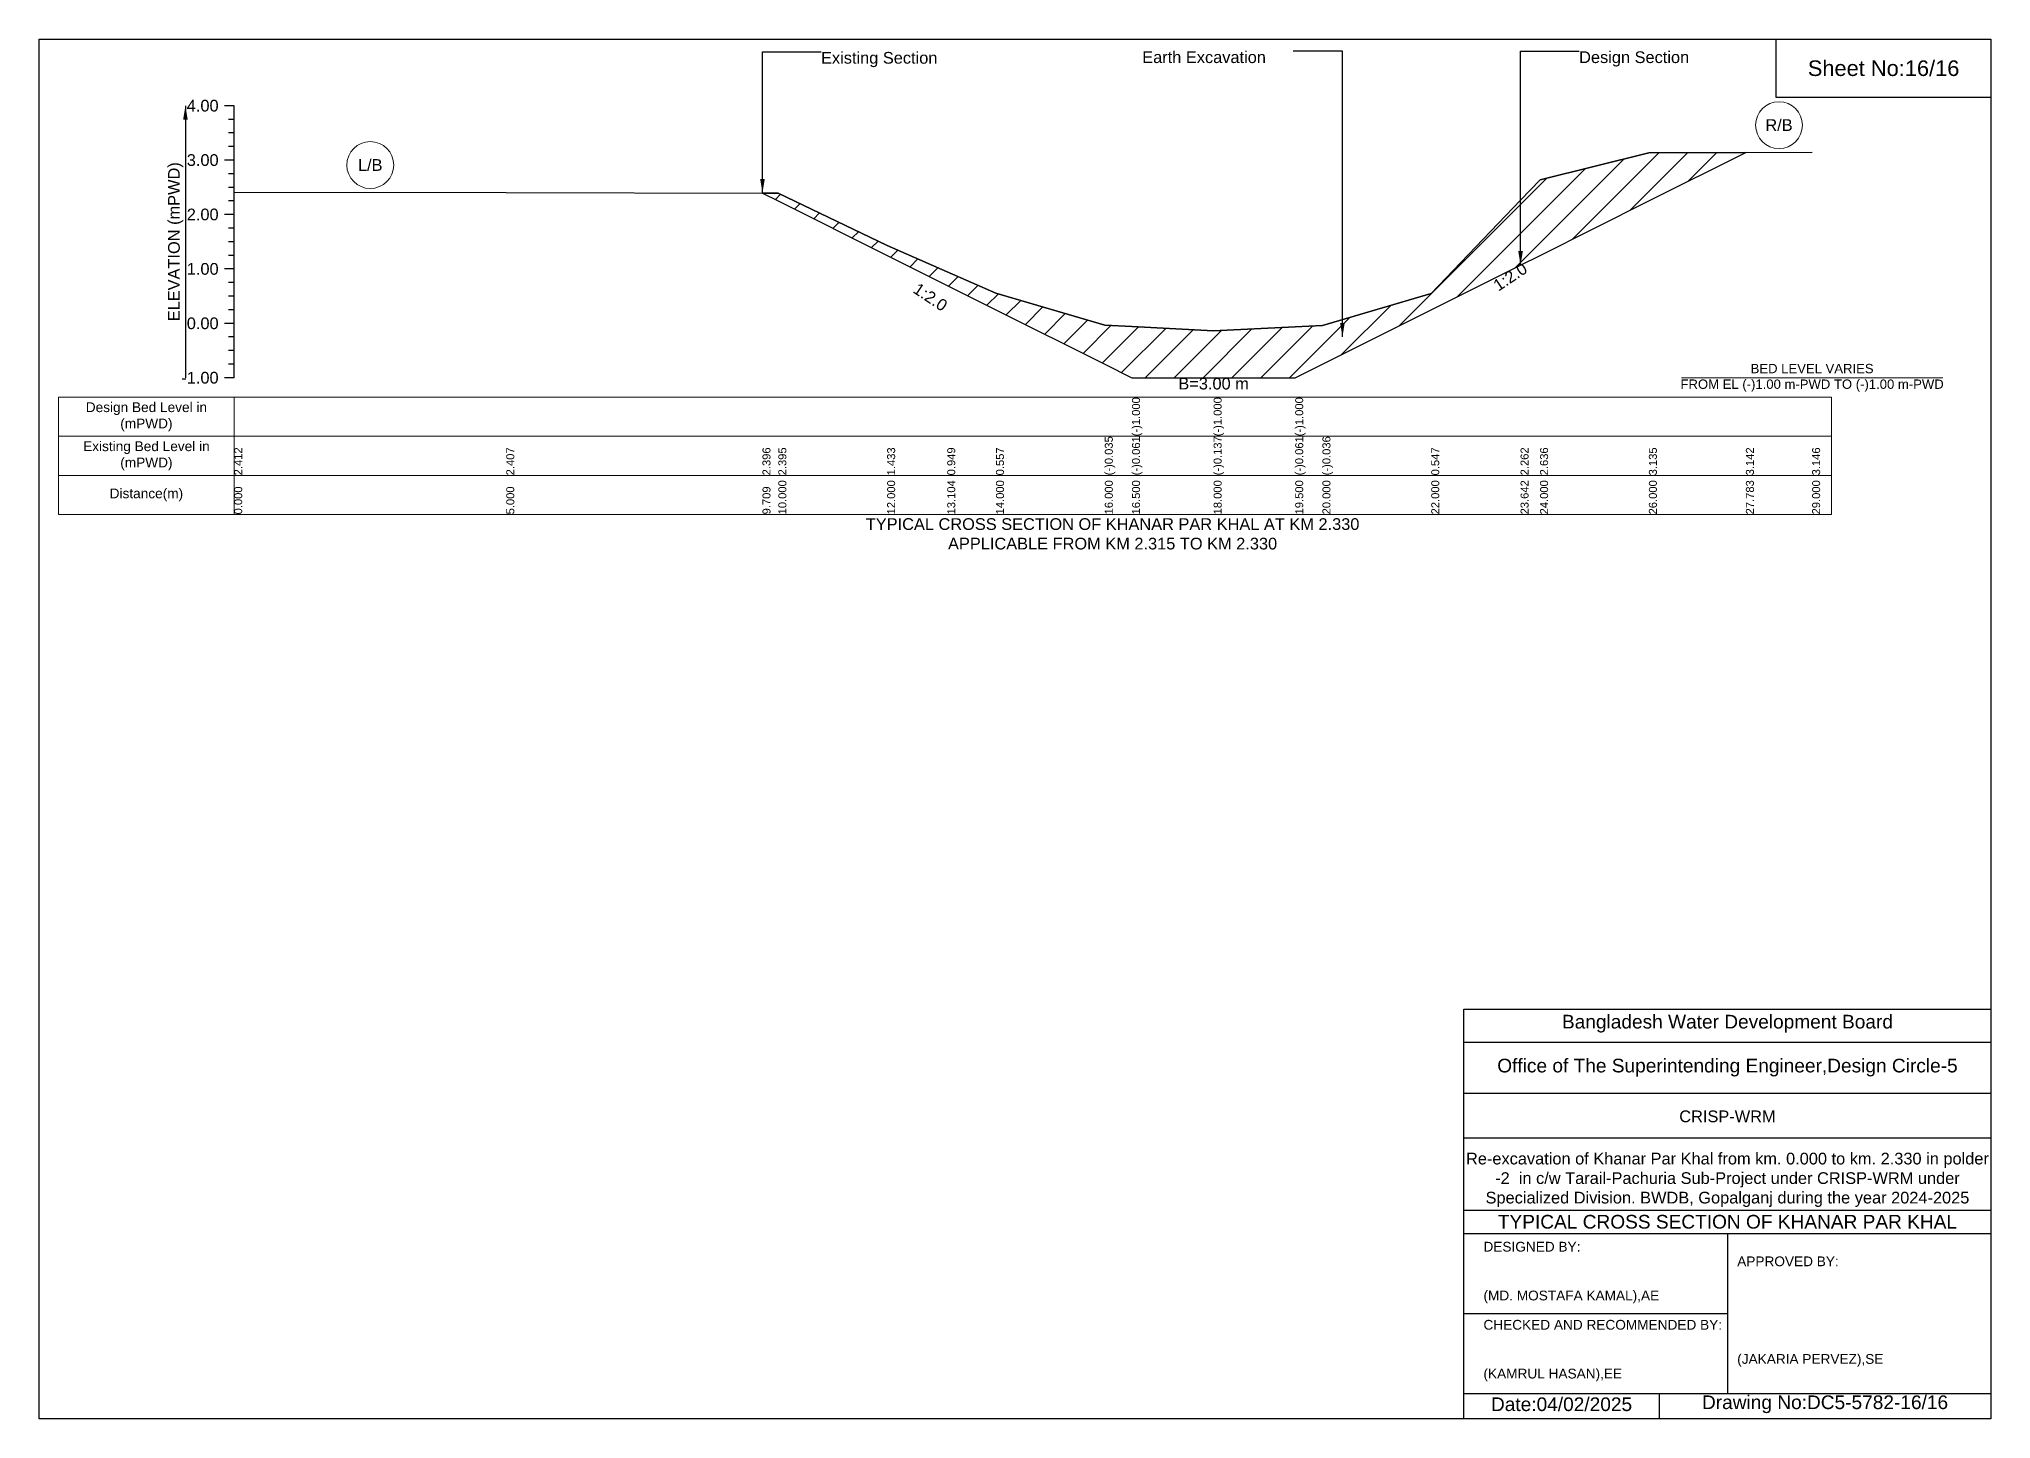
# Model space of a CAD drawing. Header units: inches. Extents: x 91000 to 268000, y -5656 to 7228.
# Drawn here: x 250000 to 258000, y -5656 to 0 of the extents above; entities that cross this region are included whole.
import ezdxf

# ---------------------------------------------------------------- set-up
doc = ezdxf.new("R2010")
doc.units = ezdxf.units.IN
doc.header["$LTSCALE"] = 7
doc.header["$MEASUREMENT"] = 0
for name, color, linetype, lineweight in [('Cross section Data Border', 7, 'Continuous', 9), ('Cross Section Labels', 7, 'Continuous', 9), ('Existing_Bed_Level for Xsection', 7, 'Continuous', 25)]:
    doc.layers.add(name, color=color, linetype=linetype, lineweight=lineweight)
doc.styles.get("Standard").update_dxf_attribs({"font": 'arial.ttf'})
doc.dimstyles.get("Standard").update_dxf_attribs({"dimtxt": 0.18, "dimasz": 0.18, "dimexe": 0.18, "dimexo": 0.0625, "dimgap": 0.09, "dimtad": 0, "dimtih": 1, "dimtoh": 1, "dimdec": 4, "dimzin": 0, "dimdsep": 46, "dimtxsty": 'Standard', "dimcen": 0.09, "dimadec": 0, "dimazin": 0, "dimtfac": 1, "dimtdec": 4, "dimtofl": 0, "dimtmove": 0, "dimatfit": 3, "dimfxl": 1, "dimtolj": 1, "dimtzin": 0, "dimarcsym": 0})

msp = doc.modelspace()

# ---------------------------------------------------------------- hatches: boundary and pattern name
at = {"layer": 'Existing_Bed_Level for Xsection'}
h = msp.add_hatch(dxfattribs=at)
h.set_pattern_fill('ANSI31', color=256, scale=669, style=0)
h.paths.add_polyline_path([(252965, -631.2), (253030, -663.7), (253476, -886.7), (253722.3, -1009.8), (253922, -1109.7), (254368, -1332.7), (254479.5, -1388.4), (254814, -1388.4), (255148.5, -1388.4), (255260, -1332.7), (255706, -1109.7), (256072.1, -926.7), (256152, -886.7), (256598, -663.7), (256995.6, -464.9), (256598, -466.3), (256152, -577.6), (256072.1, -661.1), (255706, -1043.5), (255260, -1173.5), (255148.5, -1179.1), (254814, -1196), (254479.5, -1178.9), (254368, -1173.3), (253922, -1041.2), (253722.3, -953.8), (253476, -845.9), (253030, -631.4)])

# ---------------------------------------------------------------- linework, layer by layer
for points in [[(250000, 0), (258000, 0), (258000, -5656), (250000, -5656)], [(257120, 0), (258000, 0), (258000, -240), (257120, -240)]]:
    msp.add_lwpolyline(points, close=True)
for points in [[(255840, -5656), (255840, -3976), (258000, -3976)], [(255840, -4112), (258000, -4112)], [(255840, -4320), (258000, -4320)], [(255840, -4504), (258000, -4504)], [(255840, -4800), (258000, -4800)], [(255840, -4896), (258000, -4896)], [(256920, -4896), (256920, -5552)], [(255840, -5224), (256920, -5224)], [(255840, -5552), (258000, -5552)], [(256640, -5552), (256640, -5656)]]:
    msp.add_lwpolyline(points)
at = {"layer": 'Cross section Data Border'}
msp.add_lwpolyline([(250080, -1468.4), (257347, -1468.4), (257347, -1948.4), (250080, -1948.4)], close=True, dxfattribs=at)
for points in [[(250800, -1468.4), (250800, -1948.4)], [(250080, -1628.4), (257347, -1628.4)], [(250080, -1788.4), (257347, -1788.4)]]:
    msp.add_lwpolyline(points, dxfattribs=at)
at = {"layer": 'Cross Section Labels'}
msp.add_lwpolyline([(256731.2, -1388.4), (257802.8, -1388.4)], dxfattribs=at)
for centre in [(257131.3, -352.9), (251357.5, -516.6)]:
    msp.add_circle(centre, 96, dxfattribs=at)
at = {"layer": 'Existing_Bed_Level for Xsection'}
for points in [[(250800, -273.4), (250760, -273.4)], [(250800, -1388.4), (250800, -1165.4), (250800, -942.4), (250800, -719.4), (250800, -496.4), (250800, -273.4)], [(250800, -329.2), (250776, -329.2)], [(250800, -384.9), (250776, -384.9)], [(250800, -440.7), (250776, -440.7)], [(250800, -627.6), (251915, -628.7), (252965, -631.2), (253030, -631.4), (253476, -845.9), (253722.3, -953.8), (253922, -1041.2), (254368, -1173.3), (254479.5, -1178.9), (254479.5, -1178.9), (254814, -1196), (254814, -1196), (255148.5, -1179.1), (255148.5, -1179.1), (255260, -1173.5), (255706, -1043.5), (256072.1, -661.1), (256152, -577.6), (256598, -466.3), (256995.6, -464.9), (257267, -463.9)], [(250800, -496.4), (250760, -496.4)], [(250800, -552.2), (250776, -552.2)], [(250800, -607.9), (250776, -607.9)], [(250800, -719.4), (250760, -719.4)], [(250800, -663.7), (250776, -663.7)], [(250800, -775.2), (250776, -775.2)], [(250800, -830.9), (250776, -830.9)], [(250800, -942.4), (250760, -942.4)], [(250800, -886.7), (250776, -886.7)], [(250800, -998.2), (250776, -998.2)], [(250800, -1053.9), (250776, -1053.9)], [(250800, -1109.7), (250776, -1109.7)], [(250800, -1165.4), (250760, -1165.4)], [(250800, -1221.2), (250776, -1221.2)], [(250800, -1276.9), (250776, -1276.9)], [(250800, -1332.7), (250776, -1332.7)], [(250800, -1388.4), (250760, -1388.4)]]:
    msp.add_lwpolyline(points, dxfattribs=at)
msp.add_lwpolyline([(252965, -631.2), (253030, -663.7), (253476, -886.7), (253722.3, -1009.8), (253922, -1109.7), (254368, -1332.7), (254479.5, -1388.4), (254479.5, -1388.4), (254814, -1388.4), (254814, -1388.4), (255148.5, -1388.4), (255148.5, -1388.4), (255260, -1332.7), (255706, -1109.7), (256072.1, -926.7), (256152, -886.7), (256598, -663.7), (256995.6, -464.9), (256598, -466.3), (256152, -577.6), (256072.1, -661.1), (255706, -1043.5), (255260, -1173.5), (255148.5, -1179.1), (255148.5, -1179.1), (254814, -1196), (254814, -1196), (254479.5, -1178.9), (254479.5, -1178.9), (254368, -1173.3), (253922, -1041.2), (253722.3, -953.8), (253476, -845.9), (253030, -631.4)], close=True, dxfattribs=at)

# ---------------------------------------------------------------- texts
at = {"attachment_point": 5}
for s, insert, char_height in [('Sheet No:16/16', (257560, -120), 64), ('Bangladesh Water Development Board', (256920, -4036), 56), ('Office of The Superintending Engineer,Design Circle-5', (256920, -4216), 56)]:
    msp.add_mtext(s, dxfattribs=dict(at, insert=insert, char_height=char_height))
for s, insert, char_height, width, attachment_point in [('CRISP-WRM', (256920, -4416), 48, 2240, 5), ('Re-excavation of Khanar Par Khal from km. 0.000 to km. 2.330 in polder -2  in c/w Tarail-Pachuria Sub-Project under CRISP-WRM under Specialized Division. BWDB, Gopalganj during the year 2024-2025', (256920, -4676), 48, 2160, 5), ('TYPICAL CROSS SECTION OF KHANAR PAR KHAL', (256920, -4848), 56, 2240, 5), ('DESIGNED BY:^J^J^J(MD. MOSTAFA KAMAL),AE', (255920, -5056), 40, 1120, 4), ('APPROVED BY:^J^J^J^J^J^J(JAKARIA PERVEZ),SE', (256960, -5216), 40, 1120, 4), ('CHECKED AND RECOMMENDED BY:^J^J^J(KAMRUL HASAN),EE', (255920, -5376), 40, 1120, 4), ('Date:04/02/2025', (256240, -5596), 56, 1120, 5), ('Drawing No:DC5-5782-16/16', (257320, -5596), 56, 1760, 5)]:
    msp.add_mtext(s, dxfattribs=dict(insert=insert, char_height=char_height, width=width, attachment_point=attachment_point))
at = {"layer": 'Cross section Data Border', "char_height": 40, "width": 640, "attachment_point": 5}
for s, insert in [('Design Bed Level in (mPWD)', (250440, -1548.4)), ('Existing Bed Level in (mPWD)', (250440, -1708.4)), ('Distance(m)', (250440, -1868.4))]:
    msp.add_mtext(s, dxfattribs=dict(at, insert=insert))
at = {"layer": 'Cross Section Labels'}
for s, insert, char_height, attachment_point in [('Existing Section', (253205, -53), 48, 1), ('Earth Excavation', (254521.5, -50.4), 48, 1), ('Design Section', (256312.1, -50.4), 48, 1), ('R/B', (257131.3, -352.9), 48, 5), ('L/B', (251357.5, -516.6), 48, 5), ('BED LEVEL VARIES ^JFROM EL (-)1.00 m-PWD TO (-)1.00 m-PWD', (257267, -1388.4), 38.4, 5), ('B=3.00 m', (254814, -1388.4), 48, 2), ('TYPICAL CROSS SECTION OF KHANAR PAR KHAL AT KM 2.330^JAPPLICABLE FROM KM 2.315 TO KM 2.330', (254400, -2028.4), 48, 5)]:
    msp.add_mtext(s, dxfattribs=dict(at, insert=insert, char_height=char_height, attachment_point=attachment_point))
at = {"layer": 'Cross Section Labels', "char_height": 48, "attachment_point": 2}
for insert, rotation in [((256016.3, -954.5), 33.69007), ((253666.5, -1037.7), 326.30993)]:
    msp.add_mtext('1:2.0', dxfattribs=dict(at, insert=insert, rotation=rotation))
at = {"layer": 'Existing_Bed_Level for Xsection', "char_height": 48, "attachment_point": 6}
for s, insert in [('4.00', (250736, -273.4)), ('3.00', (250736, -496.4)), ('2.00', (250736, -719.4)), ('1.00', (250736, -942.4)), ('0.00', (250736, -1165.4)), ('-1.00', (250736, -1388.4))]:
    msp.add_mtext(s, dxfattribs=dict(at, insert=insert))
at = {"layer": 'Existing_Bed_Level for Xsection', "rotation": 90}
for s, insert, char_height, attachment_point in [('ELEVATION (mPWD)', (250560, -830.9), 48, 5), ('(-)1.000', (254479.5, -1628.4), 32.8, 1), ('(-)1.000', (254814, -1628.4), 32.8, 1), ('(-)1.000', (255148.5, -1628.4), 32.8, 1), ('2.412', (250800, -1788.4), 32.8, 1), ('2.407', (251915, -1788.4), 32.8, 1), ('2.396', (252965, -1788.4), 32.8, 1), ('2.395', (253030, -1788.4), 32.8, 1), ('1.433', (253476, -1788.4), 32.8, 1), ('0.949', (253722.3, -1788.4), 32.8, 1), ('0.557', (253922, -1788.4), 32.8, 1), ('(-)0.035', (254368, -1788.4), 32.8, 1), ('(-)0.061', (254479.5, -1788.4), 32.8, 1), ('(-)0.137', (254814, -1788.4), 32.8, 1), ('(-)0.061', (255148.5, -1788.4), 32.8, 1), ('(-)0.036', (255260, -1788.4), 32.8, 1), ('0.547', (255706, -1788.4), 32.8, 1), ('2.262', (256072.1, -1788.4), 32.8, 1), ('2.636', (256152, -1788.4), 32.8, 1), ('3.135', (256598, -1788.4), 32.8, 1), ('3.142', (256995.6, -1788.4), 32.8, 1), ('3.146', (257267, -1788.4), 32.8, 1), ('0.000', (250800, -1948.4), 32.8, 1), ('5.000', (251915, -1948.4), 32.8, 1), ('9.709', (252965, -1948.4), 32.8, 1), ('10.000', (253030, -1948.4), 32.8, 1), ('12.000', (253476, -1948.4), 32.8, 1), ('13.104', (253722.3, -1948.4), 32.8, 1), ('14.000', (253922, -1948.4), 32.8, 1), ('16.000', (254368, -1948.4), 32.8, 1), ('16.500', (254479.5, -1948.4), 32.8, 1), ('18.000', (254814, -1948.4), 32.8, 1), ('19.500', (255148.5, -1948.4), 32.8, 1), ('20.000', (255260, -1948.4), 32.8, 1), ('22.000', (255706, -1948.4), 32.8, 1), ('23.642', (256072.1, -1948.4), 32.8, 1), ('24.000', (256152, -1948.4), 32.8, 1), ('26.000', (256598, -1948.4), 32.8, 1), ('27.783', (256995.6, -1948.4), 32.8, 1), ('29.000', (257267, -1948.4), 32.8, 1)]:
    msp.add_mtext(s, dxfattribs=dict(at, insert=insert, char_height=char_height, attachment_point=attachment_point))

# ---------------------------------------------------------------- leaders
at = {"layer": 'Cross Section Labels', "annotation_type": 0, "has_hookline": 1}
for points, hookline_direction, text_width in [([(252965, -631.2), (252965, -53), (253204.9, -53)], 0, 467.2), ([(255342, -1221.2), (255342, -50.4), (255140.6, -50.4)], 1, 497), ([(256072.1, -926.7), (256072.1, -50.4), (256312, -50.4)], 0, 441.2)]:
    msp.add_leader(points, dimstyle='Standard', override={"dimasz": 57.6}, dxfattribs=dict(at, hookline_direction=hookline_direction, text_width=text_width))
at = {"layer": 'Existing_Bed_Level for Xsection'}
msp.add_leader([(250600, -273.4), (250600, -1388.4)], dimstyle='Standard', override={"dimasz": 57.6}, dxfattribs=at)

doc.saveas('drawing.dxf')
